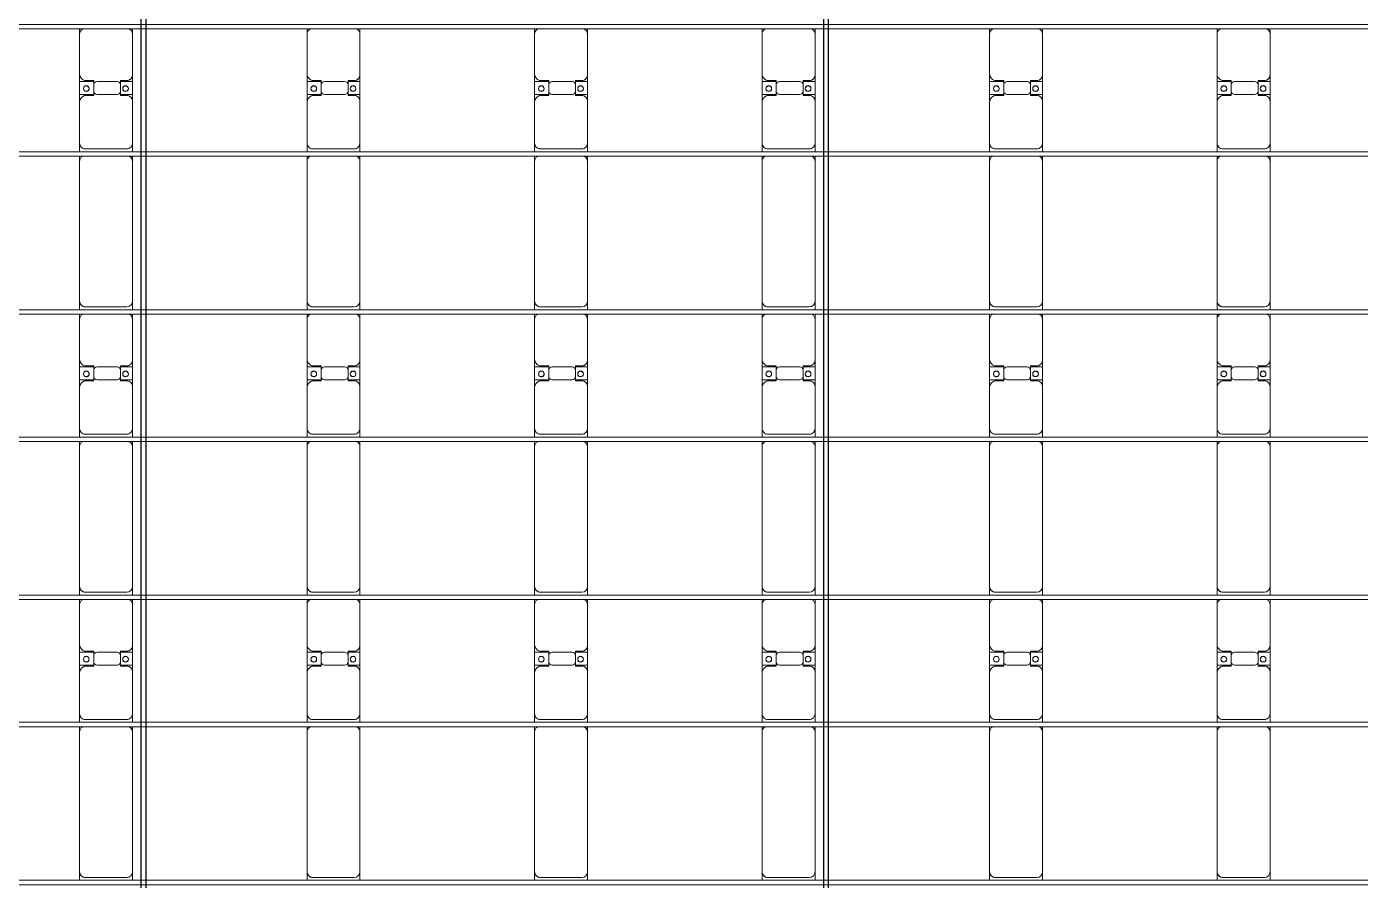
# Model space of a CAD drawing. Header units: millimetres. Extents: x -178706 to 107777, y -87310 to 933.
# Drawn here: x -155589 to -143865, y -64081 to -56571 of the extents above; entities that cross this region are included whole.
import ezdxf

# ---------------------------------------------------------------- set-up
doc = ezdxf.new("R2010")
doc.units = ezdxf.units.MM
doc.layers.add('A-GENM', color=13, linetype='Continuous', lineweight=9)
doc.layers.add('S-BEAM', color=12, linetype='Continuous', lineweight=9)

# ---------------------------------------------------------------- blocks, each defined once
blk = doc.blocks.new('Dai phao do pin - DẢI PHAO ĐỠ PIN-V8-BỐ TRÍ KHUNG KẾT CẤU BÈ PIN 04')
at = {"layer": 'A-GENM', "color": 7}
for p, q in [((11855, 242), (11930, 242)), ((13160, 242), (11930, 242)), ((13160, 242), (13205, 242)), ((13245, 242), (13320, 242)), ((13680, 242), (13320, 242)), ((13680, 242), (13862, 242)), ((13748, 242), (13930, 242)), ((13748, 118), (13748, 242)), ((13862, 242), (13862, 118)), ((14280, 242), (13930, 242)), ((14280, 242), (14325, 242)), ((14365, 242), (14440, 242)), ((15670, 242), (14440, 242)), ((15670, 242), (15715, 242)), ((15755, 242), (15830, 242)), ((16190, 242), (15830, 242)), ((16190, 242), (16372, 242)), ((16258, 242), (16440, 242)), ((16258, 118), (16258, 242)), ((16372, 242), (16372, 118)), ((16790, 242), (16440, 242)), ((16790, 242), (16835, 242)), ((16875, 242), (16950, 242)), ((18180, 242), (16950, 242)), ((18180, 242), (18225, 242)), ((18265, 242), (18340, 242)), ((18700, 242), (18340, 242)), ((18700, 242), (18882, 242)), ((18768, 242), (18950, 242)), ((18768, 118), (18768, 242)), ((18882, 242), (18882, 118)), ((19300, 242), (18950, 242)), ((19300, 242), (19345, 242)), ((11880, 192), (11880, -173)), ((13270, 192), (13270, -173)), ((13740, 118), (13740, 182)), ((13832, 118), (13740, 118)), ((13870, 118), (13778, 118)), ((13870, 182), (13870, 118)), ((14390, 192), (14390, -173)), ((15780, 192), (15780, -173)), ((16250, 118), (16250, 182)), ((16342, 118), (16250, 118)), ((16380, 118), (16288, 118)), ((16380, 182), (16380, 118)), ((16900, 192), (16900, -173)), ((18290, 192), (18290, -173)), ((18760, 118), (18760, 182)), ((18852, 118), (18760, 118)), ((18890, 118), (18798, 118)), ((18890, 182), (18890, 118)), ((13748, 88), (13748, -88)), ((13862, -88), (13862, 88)), ((16258, 88), (16258, -88)), ((16372, -88), (16372, 88)), ((18768, 88), (18768, -88)), ((18882, -88), (18882, 88)), ((11930, -223), (11855, -223)), ((11930, -223), (13160, -223)), ((13205, -223), (13160, -223)), ((13320, -223), (13245, -223)), ((13320, -223), (13690, -223)), ((13862, -223), (13690, -223)), ((13740, -173), (13740, -118)), ((13740, -118), (13832, -118)), ((13748, -223), (13748, -118)), ((13920, -223), (13748, -223)), ((13778, -118), (13870, -118)), ((13862, -118), (13862, -223)), ((13870, -118), (13870, -173)), ((13920, -223), (14280, -223)), ((14325, -223), (14280, -223)), ((14440, -223), (14365, -223)), ((14440, -223), (15670, -223)), ((15715, -223), (15670, -223)), ((15830, -223), (15755, -223)), ((15830, -223), (16200, -223)), ((16372, -223), (16200, -223)), ((16250, -173), (16250, -118)), ((16250, -118), (16342, -118)), ((16258, -223), (16258, -118)), ((16430, -223), (16258, -223)), ((16288, -118), (16380, -118)), ((16372, -118), (16372, -223)), ((16380, -118), (16380, -173)), ((16430, -223), (16790, -223)), ((16835, -223), (16790, -223)), ((16950, -223), (16875, -223)), ((16950, -223), (18180, -223)), ((18225, -223), (18180, -223)), ((18340, -223), (18265, -223)), ((18340, -223), (18710, -223)), ((18882, -223), (18710, -223)), ((18760, -173), (18760, -118)), ((18760, -118), (18852, -118)), ((18768, -223), (18768, -118)), ((18940, -223), (18768, -223)), ((18798, -118), (18890, -118)), ((18882, -118), (18882, -223)), ((18890, -118), (18890, -173)), ((18940, -223), (19300, -223)), ((19345, -223), (19300, -223))]:
    blk.add_line(p, q, dxfattribs=at)
for centre, radius, start, end in [((11930, 192), 50, 90, 180), ((11930, 192), 50, 105, 180), ((13160, 192), 50, 30, 90), ((13160, 192), 50, 30, 90), ((13320, 192), 50, 90, 180), ((13680, 182), 60, 0, 90), ((13930, 182), 60, 90, 180), ((14280, 192), 50, 30, 90), ((14440, 192), 50, 90, 180), ((14440, 192), 50, 105, 180), ((15670, 192), 50, 30, 90), ((15670, 192), 50, 30, 90), ((15830, 192), 50, 90, 180), ((16190, 182), 60, 0, 90), ((16440, 182), 60, 90, 180), ((16790, 192), 50, 30, 90), ((16950, 192), 50, 90, 180), ((16950, 192), 50, 105, 180), ((18180, 192), 50, 30, 90), ((18180, 192), 50, 30, 90), ((18340, 192), 50, 90, 180), ((18700, 182), 60, 0, 90), ((18950, 182), 60, 90, 180), ((19300, 192), 50, 30, 90), ((13320, 192), 50, 135, 180), ((13680, 182), 60, 0, 30), ((13778, 88), 30, 90, 180), ((13799, 183), 25, 360, 180), ((13799, 183), 25, 180, 360), ((13801, 183), 25, 0, 180), ((13801, 183), 25, 180, 360), ((13832, 88), 30, 360, 90), ((13930, 182), 60, 150, 180), ((14280, 192), 50, 30, 45), ((15830, 192), 50, 135, 180), ((16190, 182), 60, 0, 30), ((16288, 88), 30, 90, 180), ((16309, 183), 25, 0, 180), ((16309, 183), 25, 180, 0), ((16311, 183), 25, 0, 180), ((16311, 183), 25, 180, 360), ((16342, 88), 30, 360, 90), ((16440, 182), 60, 150, 180), ((16790, 192), 50, 30, 45), ((18340, 192), 50, 135, 180), ((18700, 182), 60, 0, 30), ((18798, 88), 30, 90, 180), ((18819, 183), 25, 0, 180), ((18819, 183), 25, 180, 360), ((18821, 183), 25, 360, 180), ((18821, 183), 25, 180, 360), ((18852, 88), 30, 360, 90), ((18950, 182), 60, 150, 180), ((19300, 192), 50, 30, 45), ((13778, -88), 30, 180, 270), ((13832, -88), 30, 270, 360), ((16288, -88), 30, 180, 270), ((16342, -88), 30, 270, 360), ((18798, -88), 30, 180, 270), ((18852, -88), 30, 270, 360), ((11930, -173), 50, 180, 270), ((11930, -173), 50, 180, 270), ((13160, -173), 50, 270, 330), ((13160, -173), 50, 285, 330), ((13320, -173), 50, 180, 270), ((13320, -173), 50, 180, 225), ((13690, -173), 50, 270, 360), ((13690, -173), 50, 315, 360), ((13799, -162), 25, 0, 180), ((13799, -162), 25, 180, 360), ((13801, -162), 25, 0, 180), ((13801, -162), 25, 180, 360), ((13920, -173), 50, 180, 270), ((13920, -173), 50, 180, 225), ((14280, -173), 50, 270, 330), ((14280, -173), 50, 315, 330), ((14440, -173), 50, 180, 270), ((14440, -173), 50, 180, 270), ((15670, -173), 50, 270, 330), ((15670, -173), 50, 285, 330), ((15830, -173), 50, 180, 270), ((15830, -173), 50, 180, 225), ((16200, -173), 50, 270, 360), ((16200, -173), 50, 315, 360), ((16309, -162), 25, 0, 180), ((16309, -162), 25, 180, 360), ((16311, -162), 25, 360, 180), ((16311, -162), 25, 180, 0), ((16430, -173), 50, 180, 270), ((16430, -173), 50, 180, 225), ((16790, -173), 50, 270, 330), ((16790, -173), 50, 315, 330), ((16950, -173), 50, 180, 270), ((16950, -173), 50, 180, 270), ((18180, -173), 50, 270, 330), ((18180, -173), 50, 285, 330), ((18340, -173), 50, 180, 270), ((18340, -173), 50, 180, 225), ((18710, -173), 50, 270, 360), ((18710, -173), 50, 315, 360), ((18819, -162), 25, 0, 180), ((18819, -162), 25, 180, 360), ((18821, -162), 25, 0, 180), ((18821, -162), 25, 180, 360), ((18940, -173), 50, 180, 270), ((18940, -173), 50, 180, 225), ((19300, -173), 50, 270, 330), ((19300, -173), 50, 315, 330)]:
    blk.add_arc(centre, radius, start, end, dxfattribs=at)
blk = doc.blocks.new('Dai phao do pin - DẢI PHAO ĐỠ PIN-V9-BỐ TRÍ KHUNG KẾT CẤU BÈ PIN 04')
at = {"layer": 'A-GENM', "color": 7}
for p, q in [((11855, 242), (11930, 242)), ((13160, 242), (11930, 242)), ((13160, 242), (13205, 242)), ((13245, 242), (13320, 242)), ((13680, 242), (13320, 242)), ((13680, 242), (13862, 242)), ((13748, 242), (13930, 242)), ((13748, 118), (13748, 242)), ((13862, 242), (13862, 118)), ((14280, 242), (13930, 242)), ((14280, 242), (14325, 242)), ((14365, 242), (14440, 242)), ((15670, 242), (14440, 242)), ((15670, 242), (15715, 242)), ((15755, 242), (15830, 242)), ((16190, 242), (15830, 242)), ((16190, 242), (16372, 242)), ((16258, 242), (16440, 242)), ((16258, 118), (16258, 242)), ((16372, 242), (16372, 118)), ((16790, 242), (16440, 242)), ((16790, 242), (16835, 242)), ((16875, 242), (16950, 242)), ((18180, 242), (16950, 242)), ((18180, 242), (18225, 242)), ((18265, 242), (18340, 242)), ((18700, 242), (18340, 242)), ((18700, 242), (18882, 242)), ((18768, 242), (18950, 242)), ((18768, 118), (18768, 242)), ((18882, 242), (18882, 118)), ((19300, 242), (18950, 242)), ((19300, 242), (19345, 242)), ((11880, 192), (11880, -173)), ((13270, 192), (13270, -173)), ((13740, 118), (13740, 182)), ((13832, 118), (13740, 118)), ((13870, 118), (13778, 118)), ((13870, 182), (13870, 118)), ((14390, 192), (14390, -173)), ((15780, 192), (15780, -173)), ((16250, 118), (16250, 182)), ((16342, 118), (16250, 118)), ((16380, 118), (16288, 118)), ((16380, 182), (16380, 118)), ((16900, 192), (16900, -173)), ((18290, 192), (18290, -173)), ((18760, 118), (18760, 182)), ((18852, 118), (18760, 118)), ((18890, 118), (18798, 118)), ((18890, 182), (18890, 118)), ((13748, 88), (13748, -88)), ((13862, -88), (13862, 88)), ((16258, 88), (16258, -88)), ((16372, -88), (16372, 88)), ((18768, 88), (18768, -88)), ((18882, -88), (18882, 88)), ((11930, -223), (11855, -223)), ((11930, -223), (13160, -223)), ((13205, -223), (13160, -223)), ((13320, -223), (13245, -223)), ((13320, -223), (13690, -223)), ((13862, -223), (13690, -223)), ((13740, -173), (13740, -118)), ((13740, -118), (13832, -118)), ((13748, -223), (13748, -118)), ((13920, -223), (13748, -223)), ((13778, -118), (13870, -118)), ((13862, -118), (13862, -223)), ((13870, -118), (13870, -173)), ((13920, -223), (14280, -223)), ((14325, -223), (14280, -223)), ((14440, -223), (14365, -223)), ((14440, -223), (15670, -223)), ((15715, -223), (15670, -223)), ((15830, -223), (15755, -223)), ((15830, -223), (16200, -223)), ((16372, -223), (16200, -223)), ((16250, -173), (16250, -118)), ((16250, -118), (16342, -118)), ((16258, -223), (16258, -118)), ((16430, -223), (16258, -223)), ((16288, -118), (16380, -118)), ((16372, -118), (16372, -223)), ((16380, -118), (16380, -173)), ((16430, -223), (16790, -223)), ((16835, -223), (16790, -223)), ((16950, -223), (16875, -223)), ((16950, -223), (18180, -223)), ((18225, -223), (18180, -223)), ((18340, -223), (18265, -223)), ((18340, -223), (18710, -223)), ((18882, -223), (18710, -223)), ((18760, -173), (18760, -118)), ((18760, -118), (18852, -118)), ((18768, -223), (18768, -118)), ((18940, -223), (18768, -223)), ((18798, -118), (18890, -118)), ((18882, -118), (18882, -223)), ((18890, -118), (18890, -173)), ((18940, -223), (19300, -223)), ((19345, -223), (19300, -223))]:
    blk.add_line(p, q, dxfattribs=at)
for centre, radius, start, end in [((11930, 192), 50, 90, 180), ((11930, 192), 50, 105, 180), ((13160, 192), 50, 30, 90), ((13160, 192), 50, 30, 90), ((13320, 192), 50, 90, 180), ((13680, 182), 60, 0, 90), ((13930, 182), 60, 90, 180), ((14280, 192), 50, 30, 90), ((14440, 192), 50, 90, 180), ((14440, 192), 50, 105, 180), ((15670, 192), 50, 30, 90), ((15670, 192), 50, 30, 90), ((15830, 192), 50, 90, 180), ((16190, 182), 60, 0, 90), ((16440, 182), 60, 90, 180), ((16790, 192), 50, 30, 90), ((16950, 192), 50, 90, 180), ((16950, 192), 50, 105, 180), ((18180, 192), 50, 30, 90), ((18180, 192), 50, 30, 90), ((18340, 192), 50, 90, 180), ((18700, 182), 60, 0, 90), ((18950, 182), 60, 90, 180), ((19300, 192), 50, 30, 90), ((13320, 192), 50, 135, 180), ((13680, 182), 60, 0, 30), ((13778, 88), 30, 90, 180), ((13799, 183), 25, 360, 180), ((13799, 183), 25, 180, 360), ((13801, 183), 25, 0, 180), ((13801, 183), 25, 180, 360), ((13832, 88), 30, 360, 90), ((13930, 182), 60, 150, 180), ((14280, 192), 50, 30, 45), ((15830, 192), 50, 135, 180), ((16190, 182), 60, 0, 30), ((16288, 88), 30, 90, 180), ((16309, 183), 25, 0, 180), ((16309, 183), 25, 180, 0), ((16311, 183), 25, 0, 180), ((16311, 183), 25, 180, 360), ((16342, 88), 30, 360, 90), ((16440, 182), 60, 150, 180), ((16790, 192), 50, 30, 45), ((18340, 192), 50, 135, 180), ((18700, 182), 60, 0, 30), ((18798, 88), 30, 90, 180), ((18819, 183), 25, 0, 180), ((18819, 183), 25, 180, 360), ((18821, 183), 25, 360, 180), ((18821, 183), 25, 180, 360), ((18852, 88), 30, 360, 90), ((18950, 182), 60, 150, 180), ((19300, 192), 50, 30, 45), ((13778, -88), 30, 180, 270), ((13832, -88), 30, 270, 360), ((16288, -88), 30, 180, 270), ((16342, -88), 30, 270, 360), ((18798, -88), 30, 180, 270), ((18852, -88), 30, 270, 360), ((11930, -173), 50, 180, 270), ((11930, -173), 50, 180, 270), ((13160, -173), 50, 270, 330), ((13160, -173), 50, 285, 330), ((13320, -173), 50, 180, 270), ((13320, -173), 50, 180, 225), ((13690, -173), 50, 270, 360), ((13690, -173), 50, 315, 360), ((13799, -162), 25, 0, 180), ((13799, -162), 25, 180, 360), ((13801, -162), 25, 0, 180), ((13801, -162), 25, 180, 360), ((13920, -173), 50, 180, 270), ((13920, -173), 50, 180, 225), ((14280, -173), 50, 270, 330), ((14280, -173), 50, 315, 330), ((14440, -173), 50, 180, 270), ((14440, -173), 50, 180, 270), ((15670, -173), 50, 270, 330), ((15670, -173), 50, 285, 330), ((15830, -173), 50, 180, 270), ((15830, -173), 50, 180, 225), ((16200, -173), 50, 270, 360), ((16200, -173), 50, 315, 360), ((16309, -162), 25, 0, 180), ((16309, -162), 25, 180, 360), ((16311, -162), 25, 360, 180), ((16311, -162), 25, 180, 0), ((16430, -173), 50, 180, 270), ((16430, -173), 50, 180, 225), ((16790, -173), 50, 270, 330), ((16790, -173), 50, 315, 330), ((16950, -173), 50, 180, 270), ((16950, -173), 50, 180, 270), ((18180, -173), 50, 270, 330), ((18180, -173), 50, 285, 330), ((18340, -173), 50, 180, 270), ((18340, -173), 50, 180, 225), ((18710, -173), 50, 270, 360), ((18710, -173), 50, 315, 360), ((18819, -162), 25, 0, 180), ((18819, -162), 25, 180, 360), ((18821, -162), 25, 0, 180), ((18821, -162), 25, 180, 360), ((18940, -173), 50, 180, 270), ((18940, -173), 50, 180, 225), ((19300, -173), 50, 270, 330), ((19300, -173), 50, 315, 330)]:
    blk.add_arc(centre, radius, start, end, dxfattribs=at)
blk = doc.blocks.new('Dai phao do pin - DẢI PHAO ĐỠ PIN-V10-BỐ TRÍ KHUNG KẾT CẤU BÈ PIN 04')
at = {"layer": 'A-GENM', "color": 7}
for p, q in [((11855, 242), (11930, 242)), ((13160, 242), (11930, 242)), ((13160, 242), (13205, 242)), ((13245, 242), (13320, 242)), ((13680, 242), (13320, 242)), ((13680, 242), (13862, 242)), ((13748, 242), (13930, 242)), ((13748, 118), (13748, 242)), ((13862, 242), (13862, 118)), ((14280, 242), (13930, 242)), ((14280, 242), (14325, 242)), ((14365, 242), (14440, 242)), ((15670, 242), (14440, 242)), ((15670, 242), (15715, 242)), ((15755, 242), (15830, 242)), ((16190, 242), (15830, 242)), ((16190, 242), (16372, 242)), ((16258, 242), (16440, 242)), ((16258, 118), (16258, 242)), ((16372, 242), (16372, 118)), ((16790, 242), (16440, 242)), ((16790, 242), (16835, 242)), ((16875, 242), (16950, 242)), ((18180, 242), (16950, 242)), ((18180, 242), (18225, 242)), ((18265, 242), (18340, 242)), ((18700, 242), (18340, 242)), ((18700, 242), (18882, 242)), ((18768, 242), (18950, 242)), ((18768, 118), (18768, 242)), ((18882, 242), (18882, 118)), ((19300, 242), (18950, 242)), ((19300, 242), (19345, 242)), ((11880, 192), (11880, -173)), ((13270, 192), (13270, -173)), ((13740, 118), (13740, 182)), ((13832, 118), (13740, 118)), ((13870, 118), (13778, 118)), ((13870, 182), (13870, 118)), ((14390, 192), (14390, -173)), ((15780, 192), (15780, -173)), ((16250, 118), (16250, 182)), ((16342, 118), (16250, 118)), ((16380, 118), (16288, 118)), ((16380, 182), (16380, 118)), ((16900, 192), (16900, -173)), ((18290, 192), (18290, -173)), ((18760, 118), (18760, 182)), ((18852, 118), (18760, 118)), ((18890, 118), (18798, 118)), ((18890, 182), (18890, 118)), ((13748, 88), (13748, -88)), ((13862, -88), (13862, 88)), ((16258, 88), (16258, -88)), ((16372, -88), (16372, 88)), ((18768, 88), (18768, -88)), ((18882, -88), (18882, 88)), ((11930, -223), (11855, -223)), ((11930, -223), (13160, -223)), ((13205, -223), (13160, -223)), ((13320, -223), (13245, -223)), ((13320, -223), (13690, -223)), ((13862, -223), (13690, -223)), ((13740, -173), (13740, -118)), ((13740, -118), (13832, -118)), ((13748, -223), (13748, -118)), ((13920, -223), (13748, -223)), ((13778, -118), (13870, -118)), ((13862, -118), (13862, -223)), ((13870, -118), (13870, -173)), ((13920, -223), (14280, -223)), ((14325, -223), (14280, -223)), ((14440, -223), (14365, -223)), ((14440, -223), (15670, -223)), ((15715, -223), (15670, -223)), ((15830, -223), (15755, -223)), ((15830, -223), (16200, -223)), ((16372, -223), (16200, -223)), ((16250, -173), (16250, -118)), ((16250, -118), (16342, -118)), ((16258, -223), (16258, -118)), ((16430, -223), (16258, -223)), ((16288, -118), (16380, -118)), ((16372, -118), (16372, -223)), ((16380, -118), (16380, -173)), ((16430, -223), (16790, -223)), ((16835, -223), (16790, -223)), ((16950, -223), (16875, -223)), ((16950, -223), (18180, -223)), ((18225, -223), (18180, -223)), ((18340, -223), (18265, -223)), ((18340, -223), (18710, -223)), ((18882, -223), (18710, -223)), ((18760, -173), (18760, -118)), ((18760, -118), (18852, -118)), ((18768, -223), (18768, -118)), ((18940, -223), (18768, -223)), ((18798, -118), (18890, -118)), ((18882, -118), (18882, -223)), ((18890, -118), (18890, -173)), ((18940, -223), (19300, -223)), ((19345, -223), (19300, -223))]:
    blk.add_line(p, q, dxfattribs=at)
for centre, radius, start, end in [((11930, 192), 50, 90, 180), ((11930, 192), 50, 105, 180), ((13160, 192), 50, 30, 90), ((13160, 192), 50, 30, 90), ((13320, 192), 50, 90, 180), ((13680, 182), 60, 0, 90), ((13930, 182), 60, 90, 180), ((14280, 192), 50, 30, 90), ((14440, 192), 50, 90, 180), ((14440, 192), 50, 105, 180), ((15670, 192), 50, 30, 90), ((15670, 192), 50, 30, 90), ((15830, 192), 50, 90, 180), ((16190, 182), 60, 0, 90), ((16440, 182), 60, 90, 180), ((16790, 192), 50, 30, 90), ((16950, 192), 50, 90, 180), ((16950, 192), 50, 105, 180), ((18180, 192), 50, 30, 90), ((18180, 192), 50, 30, 90), ((18340, 192), 50, 90, 180), ((18700, 182), 60, 0, 90), ((18950, 182), 60, 90, 180), ((19300, 192), 50, 30, 90), ((13320, 192), 50, 135, 180), ((13680, 182), 60, 0, 30), ((13778, 88), 30, 90, 180), ((13799, 183), 25, 360, 180), ((13799, 183), 25, 180, 360), ((13801, 183), 25, 0, 180), ((13801, 183), 25, 180, 360), ((13832, 88), 30, 360, 90), ((13930, 182), 60, 150, 180), ((14280, 192), 50, 30, 45), ((15830, 192), 50, 135, 180), ((16190, 182), 60, 0, 30), ((16288, 88), 30, 90, 180), ((16309, 183), 25, 0, 180), ((16309, 183), 25, 180, 0), ((16311, 183), 25, 0, 180), ((16311, 183), 25, 180, 360), ((16342, 88), 30, 360, 90), ((16440, 182), 60, 150, 180), ((16790, 192), 50, 30, 45), ((18340, 192), 50, 135, 180), ((18700, 182), 60, 0, 30), ((18798, 88), 30, 90, 180), ((18819, 183), 25, 0, 180), ((18819, 183), 25, 180, 360), ((18821, 183), 25, 360, 180), ((18821, 183), 25, 180, 360), ((18852, 88), 30, 360, 90), ((18950, 182), 60, 150, 180), ((19300, 192), 50, 30, 45), ((13778, -88), 30, 180, 270), ((13832, -88), 30, 270, 360), ((16288, -88), 30, 180, 270), ((16342, -88), 30, 270, 360), ((18798, -88), 30, 180, 270), ((18852, -88), 30, 270, 360), ((11930, -173), 50, 180, 270), ((11930, -173), 50, 180, 270), ((13160, -173), 50, 270, 330), ((13160, -173), 50, 285, 330), ((13320, -173), 50, 180, 270), ((13320, -173), 50, 180, 225), ((13690, -173), 50, 270, 360), ((13690, -173), 50, 315, 360), ((13799, -162), 25, 0, 180), ((13799, -162), 25, 180, 360), ((13801, -162), 25, 0, 180), ((13801, -162), 25, 180, 360), ((13920, -173), 50, 180, 270), ((13920, -173), 50, 180, 225), ((14280, -173), 50, 270, 330), ((14280, -173), 50, 315, 330), ((14440, -173), 50, 180, 270), ((14440, -173), 50, 180, 270), ((15670, -173), 50, 270, 330), ((15670, -173), 50, 285, 330), ((15830, -173), 50, 180, 270), ((15830, -173), 50, 180, 225), ((16200, -173), 50, 270, 360), ((16200, -173), 50, 315, 360), ((16309, -162), 25, 0, 180), ((16309, -162), 25, 180, 360), ((16311, -162), 25, 360, 180), ((16311, -162), 25, 180, 0), ((16430, -173), 50, 180, 270), ((16430, -173), 50, 180, 225), ((16790, -173), 50, 270, 330), ((16790, -173), 50, 315, 330), ((16950, -173), 50, 180, 270), ((16950, -173), 50, 180, 270), ((18180, -173), 50, 270, 330), ((18180, -173), 50, 285, 330), ((18340, -173), 50, 180, 270), ((18340, -173), 50, 180, 225), ((18710, -173), 50, 270, 360), ((18710, -173), 50, 315, 360), ((18819, -162), 25, 0, 180), ((18819, -162), 25, 180, 360), ((18821, -162), 25, 0, 180), ((18821, -162), 25, 180, 360), ((18940, -173), 50, 180, 270), ((18940, -173), 50, 180, 225), ((19300, -173), 50, 270, 330), ((19300, -173), 50, 315, 330)]:
    blk.add_arc(centre, radius, start, end, dxfattribs=at)
blk = doc.blocks.new('Dai phao do pin - DẢI PHAO ĐỠ PIN-V11-BỐ TRÍ KHUNG KẾT CẤU BÈ PIN 04')
at = {"layer": 'A-GENM', "color": 7}
for p, q in [((11855, 242), (11930, 242)), ((13160, 242), (11930, 242)), ((13160, 242), (13205, 242)), ((13245, 242), (13320, 242)), ((13680, 242), (13320, 242)), ((13680, 242), (13862, 242)), ((13748, 242), (13930, 242)), ((13748, 118), (13748, 242)), ((13862, 242), (13862, 118)), ((14280, 242), (13930, 242)), ((14280, 242), (14325, 242)), ((14365, 242), (14440, 242)), ((15670, 242), (14440, 242)), ((15670, 242), (15715, 242)), ((15755, 242), (15830, 242)), ((16190, 242), (15830, 242)), ((16190, 242), (16372, 242)), ((16258, 242), (16440, 242)), ((16258, 118), (16258, 242)), ((16372, 242), (16372, 118)), ((16790, 242), (16440, 242)), ((16790, 242), (16835, 242)), ((16875, 242), (16950, 242)), ((18180, 242), (16950, 242)), ((18180, 242), (18225, 242)), ((18265, 242), (18340, 242)), ((18700, 242), (18340, 242)), ((18700, 242), (18882, 242)), ((18768, 242), (18950, 242)), ((18768, 118), (18768, 242)), ((18882, 242), (18882, 118)), ((19300, 242), (18950, 242)), ((19300, 242), (19345, 242)), ((11880, 192), (11880, -173)), ((13270, 192), (13270, -173)), ((13740, 118), (13740, 182)), ((13832, 118), (13740, 118)), ((13870, 118), (13778, 118)), ((13870, 182), (13870, 118)), ((14390, 192), (14390, -173)), ((15780, 192), (15780, -173)), ((16250, 118), (16250, 182)), ((16342, 118), (16250, 118)), ((16380, 118), (16288, 118)), ((16380, 182), (16380, 118)), ((16900, 192), (16900, -173)), ((18290, 192), (18290, -173)), ((18760, 118), (18760, 182)), ((18852, 118), (18760, 118)), ((18890, 118), (18798, 118)), ((18890, 182), (18890, 118)), ((13748, 88), (13748, -88)), ((13862, -88), (13862, 88)), ((16258, 88), (16258, -88)), ((16372, -88), (16372, 88)), ((18768, 88), (18768, -88)), ((18882, -88), (18882, 88)), ((11930, -223), (11855, -223)), ((11930, -223), (13160, -223)), ((13205, -223), (13160, -223)), ((13320, -223), (13245, -223)), ((13320, -223), (13690, -223)), ((13862, -223), (13690, -223)), ((13740, -173), (13740, -118)), ((13740, -118), (13832, -118)), ((13748, -223), (13748, -118)), ((13920, -223), (13748, -223)), ((13778, -118), (13870, -118)), ((13862, -118), (13862, -223)), ((13870, -118), (13870, -173)), ((13920, -223), (14280, -223)), ((14325, -223), (14280, -223)), ((14440, -223), (14365, -223)), ((14440, -223), (15670, -223)), ((15715, -223), (15670, -223)), ((15830, -223), (15755, -223)), ((15830, -223), (16200, -223)), ((16372, -223), (16200, -223)), ((16250, -173), (16250, -118)), ((16250, -118), (16342, -118)), ((16258, -223), (16258, -118)), ((16430, -223), (16258, -223)), ((16288, -118), (16380, -118)), ((16372, -118), (16372, -223)), ((16380, -118), (16380, -173)), ((16430, -223), (16790, -223)), ((16835, -223), (16790, -223)), ((16950, -223), (16875, -223)), ((16950, -223), (18180, -223)), ((18225, -223), (18180, -223)), ((18340, -223), (18265, -223)), ((18340, -223), (18710, -223)), ((18882, -223), (18710, -223)), ((18760, -173), (18760, -118)), ((18760, -118), (18852, -118)), ((18768, -223), (18768, -118)), ((18940, -223), (18768, -223)), ((18798, -118), (18890, -118)), ((18882, -118), (18882, -223)), ((18890, -118), (18890, -173)), ((18940, -223), (19300, -223)), ((19345, -223), (19300, -223))]:
    blk.add_line(p, q, dxfattribs=at)
for centre, radius, start, end in [((11930, 192), 50, 90, 180), ((11930, 192), 50, 105, 180), ((13160, 192), 50, 30, 90), ((13160, 192), 50, 30, 90), ((13320, 192), 50, 90, 180), ((13680, 182), 60, 0, 90), ((13930, 182), 60, 90, 180), ((14280, 192), 50, 30, 90), ((14440, 192), 50, 90, 180), ((14440, 192), 50, 105, 180), ((15670, 192), 50, 30, 90), ((15670, 192), 50, 30, 90), ((15830, 192), 50, 90, 180), ((16190, 182), 60, 0, 90), ((16440, 182), 60, 90, 180), ((16790, 192), 50, 30, 90), ((16950, 192), 50, 90, 180), ((16950, 192), 50, 105, 180), ((18180, 192), 50, 30, 90), ((18180, 192), 50, 30, 90), ((18340, 192), 50, 90, 180), ((18700, 182), 60, 0, 90), ((18950, 182), 60, 90, 180), ((19300, 192), 50, 30, 90), ((13320, 192), 50, 135, 180), ((13680, 182), 60, 0, 30), ((13778, 88), 30, 90, 180), ((13799, 183), 25, 360, 180), ((13799, 183), 25, 180, 360), ((13801, 183), 25, 0, 180), ((13801, 183), 25, 180, 360), ((13832, 88), 30, 360, 90), ((13930, 182), 60, 150, 180), ((14280, 192), 50, 30, 45), ((15830, 192), 50, 135, 180), ((16190, 182), 60, 0, 30), ((16288, 88), 30, 90, 180), ((16309, 183), 25, 0, 180), ((16309, 183), 25, 180, 0), ((16311, 183), 25, 0, 180), ((16311, 183), 25, 180, 360), ((16342, 88), 30, 360, 90), ((16440, 182), 60, 150, 180), ((16790, 192), 50, 30, 45), ((18340, 192), 50, 135, 180), ((18700, 182), 60, 0, 30), ((18798, 88), 30, 90, 180), ((18819, 183), 25, 0, 180), ((18819, 183), 25, 180, 360), ((18821, 183), 25, 360, 180), ((18821, 183), 25, 180, 360), ((18852, 88), 30, 360, 90), ((18950, 182), 60, 150, 180), ((19300, 192), 50, 30, 45), ((13778, -88), 30, 180, 270), ((13832, -88), 30, 270, 360), ((16288, -88), 30, 180, 270), ((16342, -88), 30, 270, 360), ((18798, -88), 30, 180, 270), ((18852, -88), 30, 270, 360), ((11930, -173), 50, 180, 270), ((11930, -173), 50, 180, 270), ((13160, -173), 50, 270, 330), ((13160, -173), 50, 285, 330), ((13320, -173), 50, 180, 270), ((13320, -173), 50, 180, 225), ((13690, -173), 50, 270, 360), ((13690, -173), 50, 315, 360), ((13799, -162), 25, 0, 180), ((13799, -162), 25, 180, 360), ((13801, -162), 25, 0, 180), ((13801, -162), 25, 180, 360), ((13920, -173), 50, 180, 270), ((13920, -173), 50, 180, 225), ((14280, -173), 50, 270, 330), ((14280, -173), 50, 315, 330), ((14440, -173), 50, 180, 270), ((14440, -173), 50, 180, 270), ((15670, -173), 50, 270, 330), ((15670, -173), 50, 285, 330), ((15830, -173), 50, 180, 270), ((15830, -173), 50, 180, 225), ((16200, -173), 50, 270, 360), ((16200, -173), 50, 315, 360), ((16309, -162), 25, 0, 180), ((16309, -162), 25, 180, 360), ((16311, -162), 25, 360, 180), ((16311, -162), 25, 180, 0), ((16430, -173), 50, 180, 270), ((16430, -173), 50, 180, 225), ((16790, -173), 50, 270, 330), ((16790, -173), 50, 315, 330), ((16950, -173), 50, 180, 270), ((16950, -173), 50, 180, 270), ((18180, -173), 50, 270, 330), ((18180, -173), 50, 285, 330), ((18340, -173), 50, 180, 270), ((18340, -173), 50, 180, 225), ((18710, -173), 50, 270, 360), ((18710, -173), 50, 315, 360), ((18819, -162), 25, 0, 180), ((18819, -162), 25, 180, 360), ((18821, -162), 25, 0, 180), ((18821, -162), 25, 180, 360), ((18940, -173), 50, 180, 270), ((18940, -173), 50, 180, 225), ((19300, -173), 50, 270, 330), ((19300, -173), 50, 315, 330)]:
    blk.add_arc(centre, radius, start, end, dxfattribs=at)
blk = doc.blocks.new('Dai phao do pin - DẢI PHAO ĐỠ PIN-V12-BỐ TRÍ KHUNG KẾT CẤU BÈ PIN 04')
at = {"layer": 'A-GENM', "color": 7}
for p, q in [((11855, 242), (11930, 242)), ((13160, 242), (11930, 242)), ((13160, 242), (13205, 242)), ((13245, 242), (13320, 242)), ((13680, 242), (13320, 242)), ((13680, 242), (13862, 242)), ((13748, 242), (13930, 242)), ((13748, 118), (13748, 242)), ((13862, 242), (13862, 118)), ((14280, 242), (13930, 242)), ((14280, 242), (14325, 242)), ((14365, 242), (14440, 242)), ((15670, 242), (14440, 242)), ((15670, 242), (15715, 242)), ((15755, 242), (15830, 242)), ((16190, 242), (15830, 242)), ((16190, 242), (16372, 242)), ((16258, 242), (16440, 242)), ((16258, 118), (16258, 242)), ((16372, 242), (16372, 118)), ((16790, 242), (16440, 242)), ((16790, 242), (16835, 242)), ((16875, 242), (16950, 242)), ((18180, 242), (16950, 242)), ((18180, 242), (18225, 242)), ((18265, 242), (18340, 242)), ((18700, 242), (18340, 242)), ((18700, 242), (18882, 242)), ((18768, 242), (18950, 242)), ((18768, 118), (18768, 242)), ((18882, 242), (18882, 118)), ((19300, 242), (18950, 242)), ((19300, 242), (19345, 242)), ((11880, 192), (11880, -173)), ((13270, 192), (13270, -173)), ((13740, 118), (13740, 182)), ((13832, 118), (13740, 118)), ((13870, 118), (13778, 118)), ((13870, 182), (13870, 118)), ((14390, 192), (14390, -173)), ((15780, 192), (15780, -173)), ((16250, 118), (16250, 182)), ((16342, 118), (16250, 118)), ((16380, 118), (16288, 118)), ((16380, 182), (16380, 118)), ((16900, 192), (16900, -173)), ((18290, 192), (18290, -173)), ((18760, 118), (18760, 182)), ((18852, 118), (18760, 118)), ((18890, 118), (18798, 118)), ((18890, 182), (18890, 118)), ((13748, 88), (13748, -88)), ((13862, -88), (13862, 88)), ((16258, 88), (16258, -88)), ((16372, -88), (16372, 88)), ((18768, 88), (18768, -88)), ((18882, -88), (18882, 88)), ((11930, -223), (11855, -223)), ((11930, -223), (13160, -223)), ((13205, -223), (13160, -223)), ((13320, -223), (13245, -223)), ((13320, -223), (13690, -223)), ((13862, -223), (13690, -223)), ((13740, -173), (13740, -118)), ((13740, -118), (13832, -118)), ((13748, -223), (13748, -118)), ((13920, -223), (13748, -223)), ((13778, -118), (13870, -118)), ((13862, -118), (13862, -223)), ((13870, -118), (13870, -173)), ((13920, -223), (14280, -223)), ((14325, -223), (14280, -223)), ((14440, -223), (14365, -223)), ((14440, -223), (15670, -223)), ((15715, -223), (15670, -223)), ((15830, -223), (15755, -223)), ((15830, -223), (16200, -223)), ((16372, -223), (16200, -223)), ((16250, -173), (16250, -118)), ((16250, -118), (16342, -118)), ((16258, -223), (16258, -118)), ((16430, -223), (16258, -223)), ((16288, -118), (16380, -118)), ((16372, -118), (16372, -223)), ((16380, -118), (16380, -173)), ((16430, -223), (16790, -223)), ((16835, -223), (16790, -223)), ((16950, -223), (16875, -223)), ((16950, -223), (18180, -223)), ((18225, -223), (18180, -223)), ((18340, -223), (18265, -223)), ((18340, -223), (18710, -223)), ((18882, -223), (18710, -223)), ((18760, -173), (18760, -118)), ((18760, -118), (18852, -118)), ((18768, -223), (18768, -118)), ((18940, -223), (18768, -223)), ((18798, -118), (18890, -118)), ((18882, -118), (18882, -223)), ((18890, -118), (18890, -173)), ((18940, -223), (19300, -223)), ((19345, -223), (19300, -223))]:
    blk.add_line(p, q, dxfattribs=at)
for centre, radius, start, end in [((11930, 192), 50, 90, 180), ((11930, 192), 50, 105, 180), ((13160, 192), 50, 30, 90), ((13160, 192), 50, 30, 90), ((13320, 192), 50, 90, 180), ((13680, 182), 60, 0, 90), ((13930, 182), 60, 90, 180), ((14280, 192), 50, 30, 90), ((14440, 192), 50, 90, 180), ((14440, 192), 50, 105, 180), ((15670, 192), 50, 30, 90), ((15670, 192), 50, 30, 90), ((15830, 192), 50, 90, 180), ((16190, 182), 60, 0, 90), ((16440, 182), 60, 90, 180), ((16790, 192), 50, 30, 90), ((16950, 192), 50, 90, 180), ((16950, 192), 50, 105, 180), ((18180, 192), 50, 30, 90), ((18180, 192), 50, 30, 90), ((18340, 192), 50, 90, 180), ((18700, 182), 60, 0, 90), ((18950, 182), 60, 90, 180), ((19300, 192), 50, 30, 90), ((13320, 192), 50, 135, 180), ((13680, 182), 60, 0, 30), ((13778, 88), 30, 90, 180), ((13799, 183), 25, 360, 180), ((13799, 183), 25, 180, 360), ((13801, 183), 25, 0, 180), ((13801, 183), 25, 180, 360), ((13832, 88), 30, 360, 90), ((13930, 182), 60, 150, 180), ((14280, 192), 50, 30, 45), ((15830, 192), 50, 135, 180), ((16190, 182), 60, 0, 30), ((16288, 88), 30, 90, 180), ((16309, 183), 25, 0, 180), ((16309, 183), 25, 180, 0), ((16311, 183), 25, 0, 180), ((16311, 183), 25, 180, 360), ((16342, 88), 30, 360, 90), ((16440, 182), 60, 150, 180), ((16790, 192), 50, 30, 45), ((18340, 192), 50, 135, 180), ((18700, 182), 60, 0, 30), ((18798, 88), 30, 90, 180), ((18819, 183), 25, 0, 180), ((18819, 183), 25, 180, 360), ((18821, 183), 25, 360, 180), ((18821, 183), 25, 180, 360), ((18852, 88), 30, 360, 90), ((18950, 182), 60, 150, 180), ((19300, 192), 50, 30, 45), ((13778, -88), 30, 180, 270), ((13832, -88), 30, 270, 360), ((16288, -88), 30, 180, 270), ((16342, -88), 30, 270, 360), ((18798, -88), 30, 180, 270), ((18852, -88), 30, 270, 360), ((11930, -173), 50, 180, 270), ((11930, -173), 50, 180, 270), ((13160, -173), 50, 270, 330), ((13160, -173), 50, 285, 330), ((13320, -173), 50, 180, 270), ((13320, -173), 50, 180, 225), ((13690, -173), 50, 270, 360), ((13690, -173), 50, 315, 360), ((13799, -162), 25, 0, 180), ((13799, -162), 25, 180, 360), ((13801, -162), 25, 0, 180), ((13801, -162), 25, 180, 360), ((13920, -173), 50, 180, 270), ((13920, -173), 50, 180, 225), ((14280, -173), 50, 270, 330), ((14280, -173), 50, 315, 330), ((14440, -173), 50, 180, 270), ((14440, -173), 50, 180, 270), ((15670, -173), 50, 270, 330), ((15670, -173), 50, 285, 330), ((15830, -173), 50, 180, 270), ((15830, -173), 50, 180, 225), ((16200, -173), 50, 270, 360), ((16200, -173), 50, 315, 360), ((16309, -162), 25, 0, 180), ((16309, -162), 25, 180, 360), ((16311, -162), 25, 360, 180), ((16311, -162), 25, 180, 0), ((16430, -173), 50, 180, 270), ((16430, -173), 50, 180, 225), ((16790, -173), 50, 270, 330), ((16790, -173), 50, 315, 330), ((16950, -173), 50, 180, 270), ((16950, -173), 50, 180, 270), ((18180, -173), 50, 270, 330), ((18180, -173), 50, 285, 330), ((18340, -173), 50, 180, 270), ((18340, -173), 50, 180, 225), ((18710, -173), 50, 270, 360), ((18710, -173), 50, 315, 360), ((18819, -162), 25, 0, 180), ((18819, -162), 25, 180, 360), ((18821, -162), 25, 0, 180), ((18821, -162), 25, 180, 360), ((18940, -173), 50, 180, 270), ((18940, -173), 50, 180, 225), ((19300, -173), 50, 270, 330), ((19300, -173), 50, 315, 330)]:
    blk.add_arc(centre, radius, start, end, dxfattribs=at)
blk = doc.blocks.new('Dai phao do pin - DẢI PHAO ĐỠ PIN-V13-BỐ TRÍ KHUNG KẾT CẤU BÈ PIN 04')
at = {"layer": 'A-GENM', "color": 7}
for p, q in [((11855, 242), (11930, 242)), ((13160, 242), (11930, 242)), ((13160, 242), (13205, 242)), ((13245, 242), (13320, 242)), ((13680, 242), (13320, 242)), ((13680, 242), (13862, 242)), ((13748, 242), (13930, 242)), ((13748, 122), (13748, 242)), ((13862, 242), (13862, 122)), ((14280, 242), (13930, 242)), ((14280, 242), (14325, 242)), ((14365, 242), (14440, 242)), ((15670, 242), (14440, 242)), ((15670, 242), (15715, 242)), ((15755, 242), (15830, 242)), ((16190, 242), (15830, 242)), ((16190, 242), (16372, 242)), ((16258, 242), (16440, 242)), ((16258, 122), (16258, 242)), ((16372, 242), (16372, 122)), ((16790, 242), (16440, 242)), ((16790, 242), (16835, 242)), ((16875, 242), (16950, 242)), ((18180, 242), (16950, 242)), ((18180, 242), (18225, 242)), ((18265, 242), (18340, 242)), ((18700, 242), (18340, 242)), ((18700, 242), (18882, 242)), ((18768, 242), (18950, 242)), ((18768, 122), (18768, 242)), ((18882, 242), (18882, 122)), ((19300, 242), (18950, 242)), ((19300, 242), (19345, 242)), ((11880, 192), (11880, -173)), ((13270, 192), (13270, -173)), ((13740, 118), (13740, 182)), ((13832, 118), (13740, 118)), ((13870, 118), (13778, 118)), ((13870, 182), (13870, 118)), ((14390, 192), (14390, -173)), ((15780, 192), (15780, -173)), ((16250, 118), (16250, 182)), ((16342, 118), (16250, 118)), ((16380, 118), (16288, 118)), ((16380, 182), (16380, 118)), ((16900, 192), (16900, -173)), ((18290, 192), (18290, -173)), ((18760, 118), (18760, 182)), ((18852, 118), (18760, 118)), ((18890, 118), (18798, 118)), ((18890, 182), (18890, 118)), ((13748, 88), (13748, -88)), ((13862, -88), (13862, 88)), ((16258, 88), (16258, -88)), ((16372, -88), (16372, 88)), ((18768, 88), (18768, -88)), ((18882, -88), (18882, 88)), ((11930, -223), (11855, -223)), ((11930, -223), (13160, -223)), ((13205, -223), (13160, -223)), ((13320, -223), (13245, -223)), ((13320, -223), (13690, -223)), ((13862, -223), (13690, -223)), ((13740, -173), (13740, -118)), ((13740, -118), (13832, -118)), ((13748, -223), (13748, -118)), ((13920, -223), (13748, -223)), ((13778, -118), (13870, -118)), ((13862, -118), (13862, -223)), ((13870, -118), (13870, -173)), ((13920, -223), (14280, -223)), ((14325, -223), (14280, -223)), ((14440, -223), (14365, -223)), ((14440, -223), (15670, -223)), ((15715, -223), (15670, -223)), ((15830, -223), (15755, -223)), ((15830, -223), (16200, -223)), ((16372, -223), (16200, -223)), ((16250, -173), (16250, -118)), ((16250, -118), (16342, -118)), ((16258, -223), (16258, -118)), ((16430, -223), (16258, -223)), ((16288, -118), (16380, -118)), ((16372, -118), (16372, -223)), ((16380, -118), (16380, -173)), ((16430, -223), (16790, -223)), ((16835, -223), (16790, -223)), ((16950, -223), (16875, -223)), ((16950, -223), (18180, -223)), ((18225, -223), (18180, -223)), ((18340, -223), (18265, -223)), ((18340, -223), (18710, -223)), ((18882, -223), (18710, -223)), ((18760, -173), (18760, -118)), ((18760, -118), (18852, -118)), ((18768, -223), (18768, -118)), ((18940, -223), (18768, -223)), ((18798, -118), (18890, -118)), ((18882, -118), (18882, -223)), ((18890, -118), (18890, -173)), ((18940, -223), (19300, -223)), ((19345, -223), (19300, -223))]:
    blk.add_line(p, q, dxfattribs=at)
for centre, radius, start, end in [((11930, 192), 50, 90, 180), ((11930, 192), 50, 105, 180), ((13160, 192), 50, 30, 90), ((13160, 192), 50, 30, 90), ((13320, 192), 50, 90, 180), ((13680, 182), 60, 0, 90), ((13930, 182), 60, 90, 180), ((14280, 192), 50, 30, 90), ((14440, 192), 50, 90, 180), ((14440, 192), 50, 105, 180), ((15670, 192), 50, 30, 90), ((15670, 192), 50, 30, 90), ((15830, 192), 50, 90, 180), ((16190, 182), 60, 0, 90), ((16440, 182), 60, 90, 180), ((16790, 192), 50, 30, 90), ((16950, 192), 50, 90, 180), ((16950, 192), 50, 105, 180), ((18180, 192), 50, 30, 90), ((18180, 192), 50, 30, 90), ((18340, 192), 50, 90, 180), ((18700, 182), 60, 0, 90), ((18950, 182), 60, 90, 180), ((19300, 192), 50, 30, 90), ((13320, 192), 50, 135, 180), ((13680, 182), 60, 0, 30), ((13778, 88), 30, 90, 180), ((13799, 183), 25, 360, 180), ((13799, 183), 25, 180, 360), ((13801, 183), 25, 0, 180), ((13801, 183), 25, 180, 360), ((13832, 88), 30, 360, 90), ((13930, 182), 60, 150, 180), ((14280, 192), 50, 30, 45), ((15830, 192), 50, 135, 180), ((16190, 182), 60, 0, 30), ((16288, 88), 30, 90, 180), ((16309, 183), 25, 0, 180), ((16309, 183), 25, 180, 0), ((16311, 183), 25, 0, 180), ((16311, 183), 25, 180, 360), ((16342, 88), 30, 360, 90), ((16440, 182), 60, 150, 180), ((16790, 192), 50, 30, 45), ((18340, 192), 50, 135, 180), ((18700, 182), 60, 0, 30), ((18798, 88), 30, 90, 180), ((18819, 183), 25, 0, 180), ((18819, 183), 25, 180, 360), ((18821, 183), 25, 360, 180), ((18821, 183), 25, 180, 360), ((18852, 88), 30, 360, 90), ((18950, 182), 60, 150, 180), ((19300, 192), 50, 30, 45), ((13778, -88), 30, 180, 270), ((13832, -88), 30, 270, 360), ((16288, -88), 30, 180, 270), ((16342, -88), 30, 270, 360), ((18798, -88), 30, 180, 270), ((18852, -88), 30, 270, 360), ((11930, -173), 50, 180, 270), ((11930, -173), 50, 180, 270), ((13160, -173), 50, 270, 330), ((13160, -173), 50, 285, 330), ((13320, -173), 50, 180, 270), ((13320, -173), 50, 180, 225), ((13690, -173), 50, 270, 360), ((13690, -173), 50, 315, 360), ((13799, -162), 25, 0, 180), ((13799, -162), 25, 180, 360), ((13801, -162), 25, 0, 180), ((13801, -162), 25, 180, 360), ((13920, -173), 50, 180, 270), ((13920, -173), 50, 180, 225), ((14280, -173), 50, 270, 330), ((14280, -173), 50, 315, 330), ((14440, -173), 50, 180, 270), ((14440, -173), 50, 180, 270), ((15670, -173), 50, 270, 330), ((15670, -173), 50, 285, 330), ((15830, -173), 50, 180, 270), ((15830, -173), 50, 180, 225), ((16200, -173), 50, 270, 360), ((16200, -173), 50, 315, 360), ((16309, -162), 25, 0, 180), ((16309, -162), 25, 180, 360), ((16311, -162), 25, 360, 180), ((16311, -162), 25, 180, 0), ((16430, -173), 50, 180, 270), ((16430, -173), 50, 180, 225), ((16790, -173), 50, 270, 330), ((16790, -173), 50, 315, 330), ((16950, -173), 50, 180, 270), ((16950, -173), 50, 180, 270), ((18180, -173), 50, 270, 330), ((18180, -173), 50, 285, 330), ((18340, -173), 50, 180, 270), ((18340, -173), 50, 180, 225), ((18710, -173), 50, 270, 360), ((18710, -173), 50, 315, 360), ((18819, -162), 25, 0, 180), ((18819, -162), 25, 180, 360), ((18821, -162), 25, 0, 180), ((18821, -162), 25, 180, 360), ((18940, -173), 50, 180, 270), ((18940, -173), 50, 180, 225), ((19300, -173), 50, 270, 330), ((19300, -173), 50, 315, 330)]:
    blk.add_arc(centre, radius, start, end, dxfattribs=at)
blk = doc.blocks.new('Dầm C52 - Dầm C52-22346-BỐ TRÍ KHUNG KẾT CẤU BÈ PIN 04')
at = {"layer": 'S-BEAM', "color": 1}
for p, q in [((-87623, 20), (87623, 20)), ((87623, -20), (-87623, -20))]:
    blk.add_line(p, q, dxfattribs=at)
blk = doc.blocks.new('Dầm C52 - Hộp 40x60-15957-BỐ TRÍ KHUNG KẾT CẤU BÈ PIN 04')
at = {"layer": 'S-BEAM', "color": 3, "lineweight": 25}
for p, q in [((-37160, 20), (37160, 20)), ((37160, -20), (-37160, -20))]:
    blk.add_line(p, q, dxfattribs=at)
blk = doc.blocks.new('HOBANMONG_BEPIN 4_rvt-1-BỐ TRÍ KHUNG KẾT CẤU BÈ PIN 04')
at = {"layer": 'A-GENM', "color": 3, "lineweight": 25, "rotation": 90.00010434022407}
for name, p in [('Dai phao do pin - DẢI PHAO ĐỠ PIN-V8-BỐ TRÍ KHUNG KẾT CẤU BÈ PIN 04', (-154882, -75936)), ('Dai phao do pin - DẢI PHAO ĐỠ PIN-V9-BỐ TRÍ KHUNG KẾT CẤU BÈ PIN 04', (-152882, -75936)), ('Dai phao do pin - DẢI PHAO ĐỠ PIN-V10-BỐ TRÍ KHUNG KẾT CẤU BÈ PIN 04', (-150882, -75936)), ('Dai phao do pin - DẢI PHAO ĐỠ PIN-V11-BỐ TRÍ KHUNG KẾT CẤU BÈ PIN 04', (-148882, -75936)), ('Dai phao do pin - DẢI PHAO ĐỠ PIN-V12-BỐ TRÍ KHUNG KẾT CẤU BÈ PIN 04', (-146882, -75936)), ('Dai phao do pin - DẢI PHAO ĐỠ PIN-V13-BỐ TRÍ KHUNG KẾT CẤU BÈ PIN 04', (-144882, -75936))]:
    blk.add_blockref(name, p, dxfattribs=at)
at = {"layer": 'S-BEAM', "color": 3, "lineweight": 25}
for name, p, rotation in [('Dầm C52 - Hộp 40x60-15957-BỐ TRÍ KHUNG KẾT CẤU BÈ PIN 04', (-154562, -42627), 90.00010434022374), ('Dầm C52 - Hộp 40x60-15957-BỐ TRÍ KHUNG KẾT CẤU BÈ PIN 04', (-148562, -42627), 90.00010434022374), ('Dầm C52 - Dầm C52-22346-BỐ TRÍ KHUNG KẾT CẤU BÈ PIN 04', (-83850, -56571), 180.0001043386848), ('Dầm C52 - Dầm C52-22346-BỐ TRÍ KHUNG KẾT CẤU BÈ PIN 04', (-83847, -57691), 180.0001043386848), ('Dầm C52 - Dầm C52-22346-BỐ TRÍ KHUNG KẾT CẤU BÈ PIN 04', (-83843, -59081), 180.0001043386848), ('Dầm C52 - Dầm C52-22346-BỐ TRÍ KHUNG KẾT CẤU BÈ PIN 04', (-83840, -60201), 180.0001043386848), ('Dầm C52 - Dầm C52-22346-BỐ TRÍ KHUNG KẾT CẤU BÈ PIN 04', (-83836, -61591), 180.0001043386848), ('Dầm C52 - Dầm C52-22346-BỐ TRÍ KHUNG KẾT CẤU BÈ PIN 04', (-83833, -62711), 180.0001043386848), ('Dầm C52 - Dầm C52-22346-BỐ TRÍ KHUNG KẾT CẤU BÈ PIN 04', (-83829, -64101), 180.0001043386848)]:
    blk.add_blockref(name, p, dxfattribs=dict(at, rotation=rotation))

msp = doc.modelspace()

# ---------------------------------------------------------------- block references
at = {"lineweight": 5}
msp.add_blockref('HOBANMONG_BEPIN 4_rvt-1-BỐ TRÍ KHUNG KẾT CẤU BÈ PIN 04', (0, 0), dxfattribs=at)

doc.saveas('drawing.dxf')
